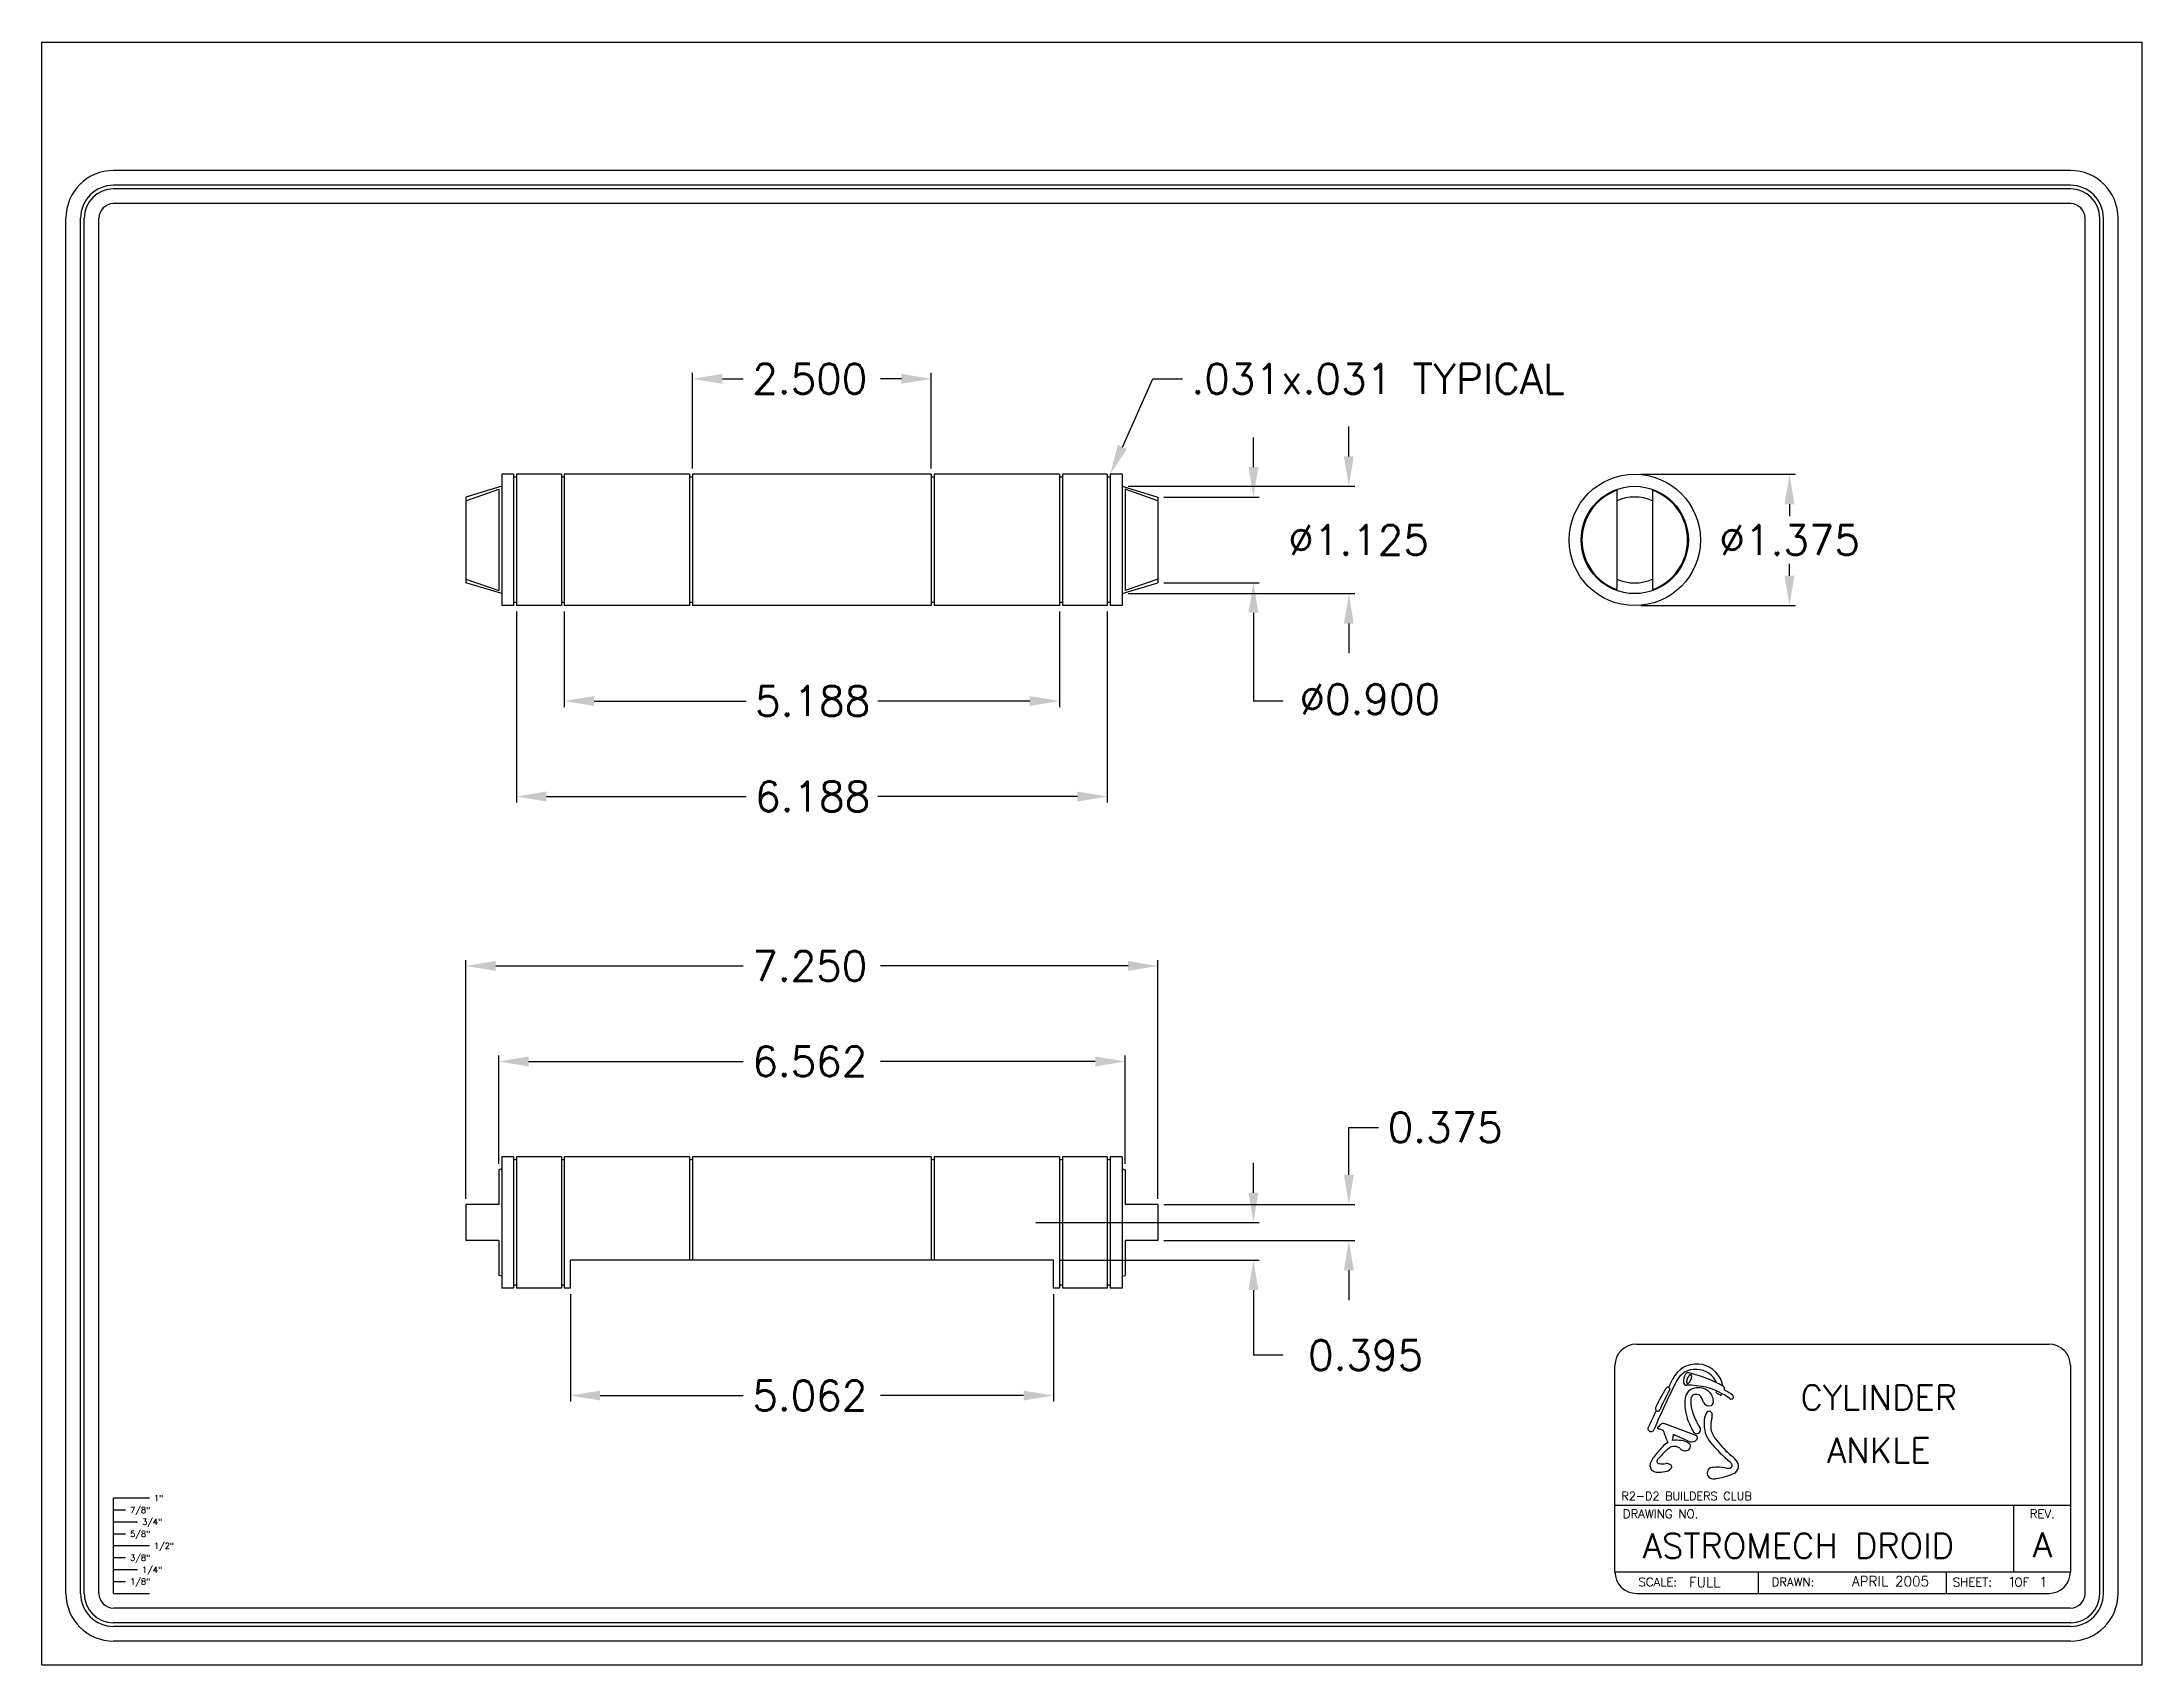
# Model space of a CAD drawing. Extents: x 0 to 22, y 0 to 17.
import ezdxf
from ezdxf.enums import TextEntityAlignment as Align

# ---------------------------------------------------------------- set-up
doc = ezdxf.new("R2010")
doc.units = 0
doc.layers.get('0').update_dxf_attribs({"linetype": 'CONTINUOUS'})
for name, color, linetype in [('ANKLE_-_CYLINDER', 7, 'CONTINUOUS'), ('DIMENSIONS', 1, 'CONTINUOUS'), ('FORM', 5, 'CONTINUOUS')]:
    doc.layers.add(name, color=color, linetype=linetype)
doc.styles.get("Standard").update_dxf_attribs({"font": 'simplex.shx'})

msp = doc.modelspace()

# ---------------------------------------------------------------- linework, layer by layer
for p, q in [((0, 0), (0, 17)), ((0, 17), (22, 17)), ((22, 0), (22, 17)), ((0.75, 0.75), (0.75, 1.75)), ((0.75, 1.75), (1.125, 1.75)), ((0.75, 1.625), (0.875, 1.625)), ((0.75, 1.5), (1, 1.5)), ((0.75, 1.375), (0.875, 1.375)), ((0.75, 1.25), (1.125, 1.25)), ((0.75, 1.125), (0.875, 1.125)), ((0.75, 1), (1, 1)), ((0.75, 0.875), (0.875, 0.875)), ((0.75, 0.75), (1.125, 0.75)), ((0, 0), (22, 0))]:
    msp.add_line(p, q)
at = {"layer": 'ANKLE_-_CYLINDER'}
for p, q in [((4.816, 12.347), (4.441, 12.234)), ((4.941, 12.472), (4.816, 12.472)), ((4.816, 12.472), (4.816, 11.097)), ((4.941, 12.472), (4.941, 11.097)), ((4.972, 12.441), (4.941, 12.441)), ((5.441, 12.472), (4.972, 12.472)), ((4.972, 12.472), (4.972, 11.097)), ((5.441, 12.472), (5.441, 11.097)), ((5.472, 12.441), (5.441, 12.441)), ((6.785, 12.472), (5.472, 12.472)), ((5.472, 12.472), (5.472, 11.097)), ((6.785, 12.472), (6.785, 11.097)), ((6.816, 12.441), (6.785, 12.441)), ((9.316, 12.472), (6.816, 12.472)), ((6.816, 12.472), (6.816, 11.097)), ((9.316, 12.472), (9.316, 11.097)), ((9.347, 12.441), (9.316, 12.441)), ((10.66, 12.472), (9.347, 12.472)), ((9.347, 12.472), (9.347, 11.097)), ((10.66, 12.472), (10.66, 11.097)), ((10.691, 12.441), (10.66, 12.441)), ((11.16, 12.472), (10.691, 12.472)), ((10.691, 12.472), (10.691, 11.097)), ((11.16, 12.472), (11.16, 11.097)), ((11.191, 12.441), (11.16, 12.441)), ((11.316, 12.472), (11.191, 12.472)), ((11.191, 12.472), (11.191, 11.097)), ((11.316, 12.472), (11.316, 11.097)), ((11.316, 12.347), (11.691, 12.234)), ((4.441, 12.193), (4.785, 12.315)), ((4.441, 12.234), (4.441, 11.334)), ((4.785, 12.315), (4.785, 11.254)), ((11.347, 12.315), (11.347, 11.254)), ((11.691, 12.193), (11.347, 12.315)), ((11.691, 12.234), (11.691, 11.334)), ((16.498, 12.305), (16.498, 11.264)), ((16.873, 12.305), (16.873, 11.264)), ((4.441, 11.375), (4.785, 11.254)), ((4.816, 11.222), (4.441, 11.334)), ((11.316, 11.222), (11.691, 11.334)), ((11.691, 11.375), (11.347, 11.254)), ((4.941, 11.097), (4.816, 11.097)), ((4.972, 11.128), (4.941, 11.128)), ((5.441, 11.097), (4.972, 11.097)), ((5.472, 11.128), (5.441, 11.128)), ((6.785, 11.097), (5.472, 11.097)), ((6.816, 11.128), (6.785, 11.128)), ((9.316, 11.097), (6.816, 11.097)), ((9.347, 11.128), (9.316, 11.128)), ((10.66, 11.097), (9.347, 11.097)), ((10.691, 11.128), (10.66, 11.128)), ((11.16, 11.097), (10.691, 11.097)), ((11.191, 11.128), (11.16, 11.128)), ((11.316, 11.097), (11.191, 11.097)), ((4.941, 5.322), (4.816, 5.322)), ((4.816, 5.322), (4.816, 3.947)), ((4.941, 5.322), (4.941, 3.947)), ((4.972, 5.291), (4.941, 5.291)), ((5.441, 5.322), (4.972, 5.322)), ((4.972, 5.322), (4.972, 3.947)), ((5.441, 5.322), (5.441, 3.947)), ((5.472, 5.291), (5.441, 5.291)), ((6.785, 5.322), (5.472, 5.322)), ((5.472, 5.322), (5.472, 3.947)), ((6.785, 5.322), (6.785, 4.239)), ((6.816, 5.291), (6.785, 5.291)), ((9.316, 5.322), (6.816, 5.322)), ((6.816, 5.322), (6.816, 4.239)), ((9.316, 5.322), (9.316, 4.239)), ((9.347, 5.291), (9.316, 5.291)), ((10.66, 5.322), (9.347, 5.322)), ((9.347, 5.322), (9.347, 4.239)), ((10.66, 5.322), (10.66, 3.947)), ((10.691, 5.291), (10.66, 5.291)), ((11.16, 5.322), (10.691, 5.322)), ((10.691, 5.322), (10.691, 3.947)), ((11.16, 5.322), (11.16, 3.947)), ((11.191, 5.291), (11.16, 5.291)), ((11.316, 5.322), (11.191, 5.322)), ((11.191, 5.322), (11.191, 3.947)), ((11.316, 5.322), (11.316, 3.947)), ((4.816, 5.197), (4.785, 5.188)), ((4.785, 5.188), (4.785, 4.822)), ((11.316, 5.197), (11.347, 5.188)), ((11.347, 5.188), (11.347, 4.822)), ((4.441, 4.822), (4.441, 4.447)), ((4.785, 4.822), (4.441, 4.822)), ((11.691, 4.822), (11.347, 4.822)), ((11.691, 4.822), (11.691, 4.447)), ((4.785, 4.447), (4.441, 4.447)), ((4.785, 4.447), (4.785, 4.081)), ((11.347, 4.447), (11.347, 4.081)), ((11.691, 4.447), (11.347, 4.447)), ((5.535, 3.947), (5.535, 4.239)), ((10.597, 4.239), (5.535, 4.239)), ((10.597, 3.947), (10.597, 4.239)), ((4.816, 4.072), (4.785, 4.081)), ((4.972, 3.978), (4.941, 3.978)), ((5.472, 3.978), (5.441, 3.978)), ((10.691, 3.978), (10.66, 3.978)), ((11.191, 3.978), (11.16, 3.978)), ((11.316, 4.072), (11.347, 4.081)), ((4.941, 3.947), (4.816, 3.947)), ((5.441, 3.947), (4.972, 3.947)), ((5.535, 3.947), (5.472, 3.947)), ((10.66, 3.947), (10.597, 3.947)), ((11.16, 3.947), (10.691, 3.947)), ((11.316, 3.947), (11.191, 3.947))]:
    msp.add_line(p, q, dxfattribs=at)
for radius in [0.688, 0.562]:
    msp.add_circle((16.686, 11.784), radius, dxfattribs=at)
for radius, start, end in [(0.553, 109.8121, 250.1879), (0.45, 65.3757, 114.6243), (0.553, 289.8121, 70.1879), (0.45, 245.3757, 294.6243)]:
    msp.add_arc((16.686, 11.784), radius, start, end, dxfattribs=at)
at = {"layer": 'DIMENSIONS'}
for p, q in [((6.816, 12.534), (6.816, 13.534)), ((7.128, 13.472), (7.347, 13.472)), ((9.003, 13.472), (8.785, 13.472)), ((9.316, 12.534), (9.316, 13.534)), ((11.318, 12.757), (11.636, 13.472)), ((11.636, 13.472), (11.948, 13.472)), ((12.691, 12.547), (12.691, 12.859)), ((13.691, 12.659), (13.691, 12.972)), ((11.378, 12.347), (13.753, 12.347)), ((16.748, 12.472), (18.369, 12.472)), ((11.753, 12.234), (12.753, 12.234)), ((18.307, 12.159), (18.307, 12.034)), ((18.307, 11.409), (18.307, 11.534)), ((11.378, 11.222), (13.753, 11.222)), ((11.753, 11.334), (12.753, 11.334)), ((4.972, 11.034), (4.972, 9.034)), ((5.472, 11.034), (5.472, 10.034)), ((10.66, 11.034), (10.66, 10.034)), ((11.16, 11.034), (11.16, 9.034)), ((12.691, 11.022), (12.691, 10.097)), ((16.748, 11.097), (18.369, 11.097)), ((13.691, 10.909), (13.691, 10.597)), ((5.784, 10.097), (7.377, 10.097)), ((10.347, 10.097), (8.755, 10.097)), ((13.003, 10.097), (12.691, 10.097)), ((5.284, 9.097), (7.377, 9.097)), ((10.847, 9.097), (8.755, 9.097)), ((4.441, 4.884), (4.441, 7.384)), ((4.753, 7.322), (7.347, 7.322)), ((11.378, 7.322), (8.785, 7.322)), ((11.691, 4.884), (11.691, 7.384)), ((4.785, 5.25), (4.785, 6.384)), ((11.347, 5.25), (11.347, 6.384)), ((5.097, 6.322), (7.347, 6.322)), ((11.034, 6.322), (8.785, 6.322)), ((13.691, 5.134), (13.691, 5.631)), ((13.691, 5.631), (14.003, 5.631)), ((12.691, 4.947), (12.691, 5.259)), ((10.413, 4.634), (12.753, 4.634)), ((11.753, 4.822), (13.753, 4.822)), ((11.753, 4.447), (13.753, 4.447)), ((10.659, 4.239), (12.753, 4.239)), ((13.691, 4.134), (13.691, 3.822)), ((5.535, 3.884), (5.535, 2.759)), ((10.597, 3.884), (10.597, 2.759)), ((12.691, 3.927), (12.691, 3.245)), ((13.003, 3.245), (12.691, 3.245)), ((5.847, 2.822), (7.347, 2.822)), ((10.284, 2.822), (8.785, 2.822))]:
    msp.add_line(p, q, dxfattribs=at)
for points in [[(7.128, 13.524), (7.128, 13.42), (6.816, 13.472)], [(9.003, 13.524), (9.003, 13.42), (9.316, 13.472)], [(11.365, 12.736), (11.191, 12.472), (11.27, 12.779)], [(12.639, 12.547), (12.743, 12.547), (12.691, 12.234)], [(13.639, 12.659), (13.743, 12.659), (13.691, 12.347)], [(18.255, 12.159), (18.359, 12.159), (18.307, 12.472)], [(12.639, 11.022), (12.743, 11.022), (12.691, 11.334)], [(13.639, 10.909), (13.743, 10.909), (13.691, 11.222)], [(18.255, 11.409), (18.359, 11.409), (18.307, 11.097)], [(5.784, 10.149), (5.784, 10.045), (5.472, 10.097)], [(10.347, 10.149), (10.347, 10.045), (10.66, 10.097)], [(5.284, 9.149), (5.284, 9.045), (4.972, 9.097)], [(10.847, 9.149), (10.847, 9.045), (11.16, 9.097)], [(4.753, 7.374), (4.753, 7.27), (4.441, 7.322)], [(11.378, 7.374), (11.378, 7.27), (11.691, 7.322)], [(5.097, 6.374), (5.097, 6.27), (4.785, 6.322)], [(11.034, 6.374), (11.034, 6.27), (11.347, 6.322)], [(13.639, 5.134), (13.743, 5.134), (13.691, 4.822)], [(12.639, 4.947), (12.743, 4.947), (12.691, 4.634)], [(13.639, 4.134), (13.743, 4.134), (13.691, 4.447)], [(12.639, 3.927), (12.743, 3.927), (12.691, 4.239)], [(5.847, 2.874), (5.847, 2.77), (5.535, 2.822)], [(10.284, 2.874), (10.284, 2.77), (10.597, 2.822)]]:
    msp.add_solid(points, dxfattribs=at)
at = {"layer": 'FORM'}
for p, q in [((21.25, 15.654), (0.75, 15.654)), ((21.25, 15.5), (0.75, 15.5)), ((21.25, 15.462), (0.75, 15.462)), ((21.25, 15.308), (0.75, 15.308)), ((0.25, 0.75), (0.25, 15.154)), ((0.404, 0.75), (0.404, 15.154)), ((0.442, 0.75), (0.442, 15.154)), ((0.596, 0.75), (0.596, 15.154)), ((21.404, 0.75), (21.404, 15.154)), ((21.558, 0.75), (21.558, 15.154)), ((21.596, 0.75), (21.596, 15.154)), ((21.75, 0.75), (21.75, 15.154)), ((21.25, 0.596), (0.75, 0.596)), ((21.25, 0.442), (0.75, 0.442)), ((21.25, 0.404), (0.75, 0.404)), ((21.25, 0.25), (0.75, 0.25))]:
    msp.add_line(p, q, dxfattribs=at)
at = {"layer": 'FORM', "linetype": 'CONTINUOUS'}
for p, q in [((16.703, 3.361), (21.025, 3.361)), ((16.478, 0.975), (16.478, 3.136)), ((21.25, 3.136), (21.25, 0.975)), ((16.478, 1.673), (21.25, 1.673)), ((20.655, 1.673), (20.655, 0.975)), ((16.478, 0.975), (21.25, 0.975)), ((17.978, 0.975), (17.978, 0.75)), ((19.95, 0.972), (19.95, 0.747)), ((16.703, 0.75), (21.025, 0.75))]:
    msp.add_line(p, q, dxfattribs=at)
at = {"layer": 'FORM', "color": 1}
msp.add_polyline3d([(17.276, 3.04, 0), (17.275, 3.041, 0), (17.274, 3.041, 0), (17.273, 3.041, 0), (17.272, 3.041, 0), (17.27, 3.041, 0), (17.269, 3.041, 0), (17.268, 3.04, 0), (17.267, 3.04, 0), (17.266, 3.039, 0), (17.265, 3.039, 0), (17.263, 3.038, 0), (17.262, 3.037, 0), (17.261, 3.036, 0), (17.259, 3.035, 0), (17.258, 3.034, 0), (17.257, 3.033, 0), (17.255, 3.032, 0), (17.254, 3.03, 0), (17.253, 3.029, 0), (17.252, 3.027, 0), (17.25, 3.025, 0), (17.249, 3.024, 0), (17.248, 3.022, 0), (17.246, 3.02, 0), (17.245, 3.018, 0), (17.244, 3.016, 0), (17.243, 3.014, 0), (17.242, 3.012, 0), (17.241, 3.01, 0), (17.239, 3.008, 0), (17.238, 3.006, 0), (17.237, 3.003, 0), (17.236, 3.001, 0), (17.236, 2.999, 0), (17.235, 2.997, 0), (17.234, 2.995, 0), (17.233, 2.992, 0), (17.233, 2.99, 0), (17.232, 2.988, 0), (17.231, 2.986, 0), (17.231, 2.983, 0), (17.23, 2.981, 0), (17.23, 2.979, 0), (17.23, 2.977, 0), (17.229, 2.975, 0), (17.229, 2.973, 0), (17.229, 2.971, 0), (17.229, 2.969, 0), (17.229, 2.968, 0), (17.229, 2.966, 0), (17.229, 2.964, 0), (17.229, 2.962, 0), (17.23, 2.961, 0), (17.23, 2.96, 0), (17.23, 2.958, 0), (17.231, 2.957, 0), (17.231, 2.956, 0), (17.232, 2.955, 0), (17.232, 2.954, 0), (17.233, 2.953, 0), (17.234, 2.952, 0), (17.234, 2.951, 0), (17.235, 2.951, 0), (17.236, 2.95, 0), (17.237, 2.95, 0), (17.238, 2.95, 0), (17.239, 2.95, 0), (17.24, 2.95, 0), (17.241, 2.95, 0), (17.242, 2.95, 0), (17.244, 2.95, 0), (17.245, 2.951, 0), (17.246, 2.951, 0), (17.247, 2.952, 0), (17.248, 2.953, 0), (17.25, 2.953, 0), (17.251, 2.954, 0), (17.252, 2.955, 0), (17.254, 2.957, 0), (17.255, 2.958, 0), (17.256, 2.959, 0), (17.258, 2.961, 0), (17.259, 2.962, 0), (17.26, 2.964, 0), (17.262, 2.965, 0), (17.263, 2.967, 0), (17.264, 2.969, 0), (17.265, 2.971, 0), (17.267, 2.973, 0), (17.268, 2.975, 0), (17.269, 2.977, 0), (17.27, 2.979, 0), (17.271, 2.981, 0), (17.272, 2.983, 0), (17.273, 2.985, 0), (17.274, 2.987, 0), (17.275, 2.989, 0), (17.276, 2.992, 0), (17.277, 2.994, 0), (17.278, 2.996, 0), (17.279, 2.998, 0), (17.279, 3.001, 0), (17.28, 3.003, 0), (17.28, 3.005, 0), (17.281, 3.007, 0), (17.282, 3.009, 0), (17.282, 3.011, 0), (17.282, 3.014, 0), (17.282, 3.016, 0), (17.283, 3.018, 0), (17.283, 3.019, 0), (17.283, 3.021, 0), (17.283, 3.023, 0), (17.283, 3.025, 0), (17.283, 3.027, 0), (17.283, 3.028, 0), (17.282, 3.03, 0), (17.282, 3.031, 0), (17.282, 3.032, 0), (17.281, 3.034, 0), (17.281, 3.035, 0), (17.28, 3.036, 0), (17.279, 3.037, 0), (17.279, 3.038, 0), (17.278, 3.039, 0), (17.277, 3.039, 0), (17.276, 3.04, 0), (17.276, 3.04, 0)], dxfattribs=at)
at = {"layer": 'FORM'}
for centre, radius, start, end in [((0.75, 15.154), 0.5, 90, 180), ((21.25, 15.154), 0.5, 0, 90), ((0.75, 15.154), 0.346, 90, 180), ((0.75, 15.154), 0.308, 90, 180), ((21.25, 15.154), 0.346, 0, 90), ((21.25, 15.154), 0.308, 0, 90), ((0.75, 15.154), 0.154, 90, 180), ((21.25, 15.154), 0.154, 0, 90), ((0.75, 0.75), 0.5, 180, 270), ((0.75, 0.75), 0.346, 180, 270), ((0.75, 0.75), 0.308, 180, 270), ((0.75, 0.75), 0.154, 180, 270), ((21.25, 0.75), 0.5, 270, 0), ((21.25, 0.75), 0.346, 270, 0), ((21.25, 0.75), 0.308, 270, 0), ((21.25, 0.75), 0.154, 270, 0)]:
    msp.add_arc(centre, radius, start, end, dxfattribs=at)
at = {"layer": 'FORM', "linetype": 'CONTINUOUS'}
for centre, start, end in [((16.703, 3.136), 90, 180), ((21.025, 3.136), 360, 90), ((16.703, 0.975), 180, 270), ((21.025, 0.975), 270, 0)]:
    msp.add_arc(centre, 0.225, start, end, dxfattribs=at)
at = {"layer": 'FORM', "color": 7}
for centre, radius, start, end in [((17.335, 2.875), 0.278, 18.2326, 154.6361), ((17.32, 2.877), 0.22, 85.4854, 155.5007), ((17.329, 2.86), 0.236, 23.4687, 88.1516), ((26.447, -1.666), 10.415, 153.5831, 156.6069), ((24.943, -1.125), 8.874, 152.341, 152.9694), ((17.331, 2.785), 0.116, 99.8697, 175.5952), ((17.352, 2.722), 0.182, 54.1043, 102.9674), ((17.362, 2.758), 0.148, 0.8907, 49.1139), ((17.429, 2.913), 0.124, 333.247, 339.1268), ((17.418, 2.904), 0.19, 5.638, 17.7915), ((25.042, -1.414), 9.096, 153.3711, 154.604), ((17.677, 2.732), 0.466, 172.3003, 200.1263), ((17.548, 2.754), 0.276, 171.5259, 197.4947), ((17.322, 2.787), 0.048, 100.0375, 170.9848), ((17.867, 2.831), 0.604, 195.3231, 209.2908), ((17.324, 2.718), 0.117, 68.785, 94.7421), ((17.307, 2.762), 0.0871, 20.1831, 47.8338), ((17.16, 2.686), 0.253, 14.2811, 24.9473), ((17.465, 2.784), 0.0699, 210.2865, 287.2592), ((17.466, 2.624), 0.0332, 69.7642, 151.8988), ((17.462, 2.621), 0.0368, 357.6694, 65.2511), ((17.471, 2.753), 0.0394, 291.9673, 10.2011), ((17.547, 2.854), 0.00713, 157.3748, 243.1832), ((17.713, 3.159), 0.354, 241.5397, 249.3399), ((17.589, 2.831), 0.00392, 246.7424, 343.5507), ((17.418, 2.904), 0.19, 336.9972, 341.1119), ((16.856, 2.477), 0.0328, 161.1287, 346.893), ((16.933, 2.484), 0.00917, 120.5491, 251.4839), ((17.104, 2.316), 0.248, 124.2548, 135.0129), ((15.699, -0.948), 3.638, 69.2866, 70.2231), ((16.983, 2.502), 0.0272, 76.4452, 134.3635), ((18.095, 2.805), 1.164, 197.5192, 203.9815), ((13.996, -5.973), 9.014, 68.3272, 70.6061), ((18.01, 2.862), 0.824, 200.6463, 210.0465), ((17.335, 2.464), 0.0413, 201.5645, 38.0941), ((16.875, 2.223), 0.561, 28.4319, 33.8655), ((17.717, 2.521), 0.305, 175.9752, 218.045), ((17.588, 2.552), 0.175, 149.9608, 183.0164), ((17.771, 2.498), 0.289, 162.8186, 185.355), ((17.739, 2.527), 0.262, 192.3535, 222.302), ((17.375, 2.614), 0.123, 345.3619, 2.6057), ((18.526, 0.861), 2.105, 137.4564, 141.4055), ((17.686, 1.488), 1.009, 134.541, 138.9147), ((17.16, 2.124), 0.244, 121.505, 139.0958), ((17.302, 1.933), 0.424, 126.6804, 139.7871), ((17.098, 2.205), 0.0841, 90, 125.5975), ((16.737, 2.434), 0.354, 346.5241, 356.715), ((17.125, 2.025), 0.329, 81.0168, 97.6796), ((15.699, -0.948), 3.638, 64.8574, 67.5151), ((17.107, 2.24), 0.0497, 63.4627, 100.742), ((17.111, 2.214), 0.0734, 50.0038, 75.5417), ((17.242, 2.344), 0.112, 221.1819, 237.6838), ((17.146, 2.156), 0.197, 58.748, 81.1062), ((17.213, 2.333), 0.0899, 250.0839, 281.7545), ((17.226, 2.287), 0.0415, 277.7057, 342.6988), ((17.278, 2.412), 0.0742, 243.4858, 285.1066), ((17.236, 2.292), 0.0343, 329.1857, 69.5272), ((17.289, 2.401), 0.0619, 277.7873, 324.4296), ((17.319, 2.379), 0.0245, 325.5245, 75.3405), ((18.685, 3.332), 1.567, 219.6028, 230.5002), ((18.64, 3.253), 1.419, 219.5063, 228.4276), ((17, 2.075), 0.155, 140.5469, 175.5193), ((16.89, 2.087), 0.0444, 178.8843, 204.47), ((16.904, 2.08), 0.0554, 192.6455, 248.2224), ((16.928, 2.126), 0.107, 245.4026, 275.4098), ((16.937, 2.134), 0.0204, 124.2549, 201.2233), ((16.943, 2.137), 0.0267, 201.8253, 267.1645), ((16.926, 2.426), 0.406, 271.6993, 283.3954), ((16.976, 2.347), 0.24, 261.666, 278.334), ((17.014, 2.023), 0.0874, 52.9907, 91.7489), ((16.999, 2.117), 0.0895, 283.5752, 324.5897), ((17.05, 2.075), 0.0238, 337.1416, 47.565), ((17.505, 2.009), 0.0608, 88.4325, 186.6263), ((17.514, 2.021), 0.0727, 195.7266, 285.3807), ((17.556, 1.522), 0.55, 81.4266, 95.2081), ((17.428, 2.665), 0.721, 278.3733, 293.1521), ((17.67, 2.211), 0.149, 257.5181, 277.231), ((17.658, 2.085), 0.0481, 12.0254, 52.1436), ((17.679, 2.089), 0.0274, 292.2603, 12.8674), ((17.545, 1.983), 0.259, 32.9711, 53.7284), ((17.686, 2.084), 0.0865, 287.7475, 27.3521)]:
    msp.add_arc(centre, radius, start, end, dxfattribs=at)
at = {"layer": 'FORM', "color": 5}
for centre, radius, start, end in [((18.671, 1.878), 1.947, 148.4149, 155.1985), ((19.048, 1.745), 2.296, 150.4088, 156.2074), ((17.032, 2.888), 0.0215, 335.3232, 152.6722), ((17.33, 2.97), 0.135, 145.6086, 184.3667), ((17.226, 2.961), 0.0308, 183.998, 273.3138), ((17.247, 3.028), 0.0336, 75.2447, 147.693), ((17.221, 1.871), 1.06, 78.393, 89.648), ((16.847, 1.492), 1.621, 61.6372, 75.392), ((17.209, 2.116), 0.825, 54.9325, 74.1529), ((17.586, 2.891), 0.041, 342.6983, 41.6728), ((17.427, 2.454), 0.469, 52.7669, 65.0636), ((16.926, 2.683), 0.0245, 152.1811, 330.991), ((17.698, 2.808), 0.023, 227.6203, 57.4121)]:
    msp.add_arc(centre, radius, start, end, dxfattribs=at)

# ---------------------------------------------------------------- texts
for s, p in [('1"', (1.174, 1.717)), ('7/8"', (0.924, 1.592)), ('3/4"', (1.049, 1.467)), ('5/8"', (0.924, 1.342)), ('3/8"', (0.924, 1.092)), ('1/2"', (1.174, 1.217)), ('1/8"', (0.924, 0.842)), ('1/4"', (1.049, 0.967))]:
    msp.add_text(s, height=0.0625).set_placement(p)
at = {"layer": 'DIMENSIONS'}
for s, p in [('2.500', (7.441, 13.316)), ('.031x.031 TYPICAL', (12.042, 13.316)), ('%%C1.125', (13.056, 11.628)), ('%%C1.375', (17.573, 11.628)), ('5.188', (7.471, 9.941)), ('%%C0.900', (13.174, 9.961)), ('6.188', (7.471, 8.941)), ('7.250', (7.441, 7.166)), ('6.562', (7.441, 6.166)), ('0.375', (14.097, 5.475)), ('0.395', (13.264, 3.089)), ('5.062', (7.441, 2.666))]:
    msp.add_text(s, height=0.3125, dxfattribs=at).set_placement(p)
at = {"layer": 'FORM'}
for s, p in [('CYLINDER', (19.243, 2.671)), ('ANKLE', (19.243, 2.119))]:
    msp.add_text(s, height=0.2605, dxfattribs=at).set_placement(p, align=Align.CENTER)
at = {"layer": 'FORM', "color": 7}
msp.add_text('R2-D2 BUILDERS CLUB', height=0.08615, dxfattribs=at).set_placement((16.546, 1.727))
at = {"layer": 'FORM', "linetype": 'CONTINUOUS'}
for s, height, p in [('DRAWING NO.', 0.09003, (16.561, 1.538)), ('SCALE:', 0.09, (16.725, 0.824)), ('DRAWN:', 0.09, (18.119, 0.824)), ('SHEET:   OF', 0.09003, (20.018, 0.823))]:
    msp.add_text(s, height=height, dxfattribs=at).set_placement(p)
msp.add_text('REV.', height=0.09, dxfattribs=at).set_placement((20.955, 1.538), align=Align.CENTER)
at = {"layer": 'FORM'}
for s, height, p in [('ASTROMECH DROID', 0.26052, (16.771, 1.118)), ('A', 0.261, (20.857, 1.128)), ('FULL', 0.1042, (17.254, 0.814)), ('1   1', 0.1042, (20.593, 0.817))]:
    msp.add_text(s, height=height, dxfattribs=at).set_placement(p)
msp.add_text('APRIL 2005', height=0.1042, dxfattribs=at).set_placement((19.77, 0.825), align=Align.RIGHT)

doc.saveas('drawing.dxf')
